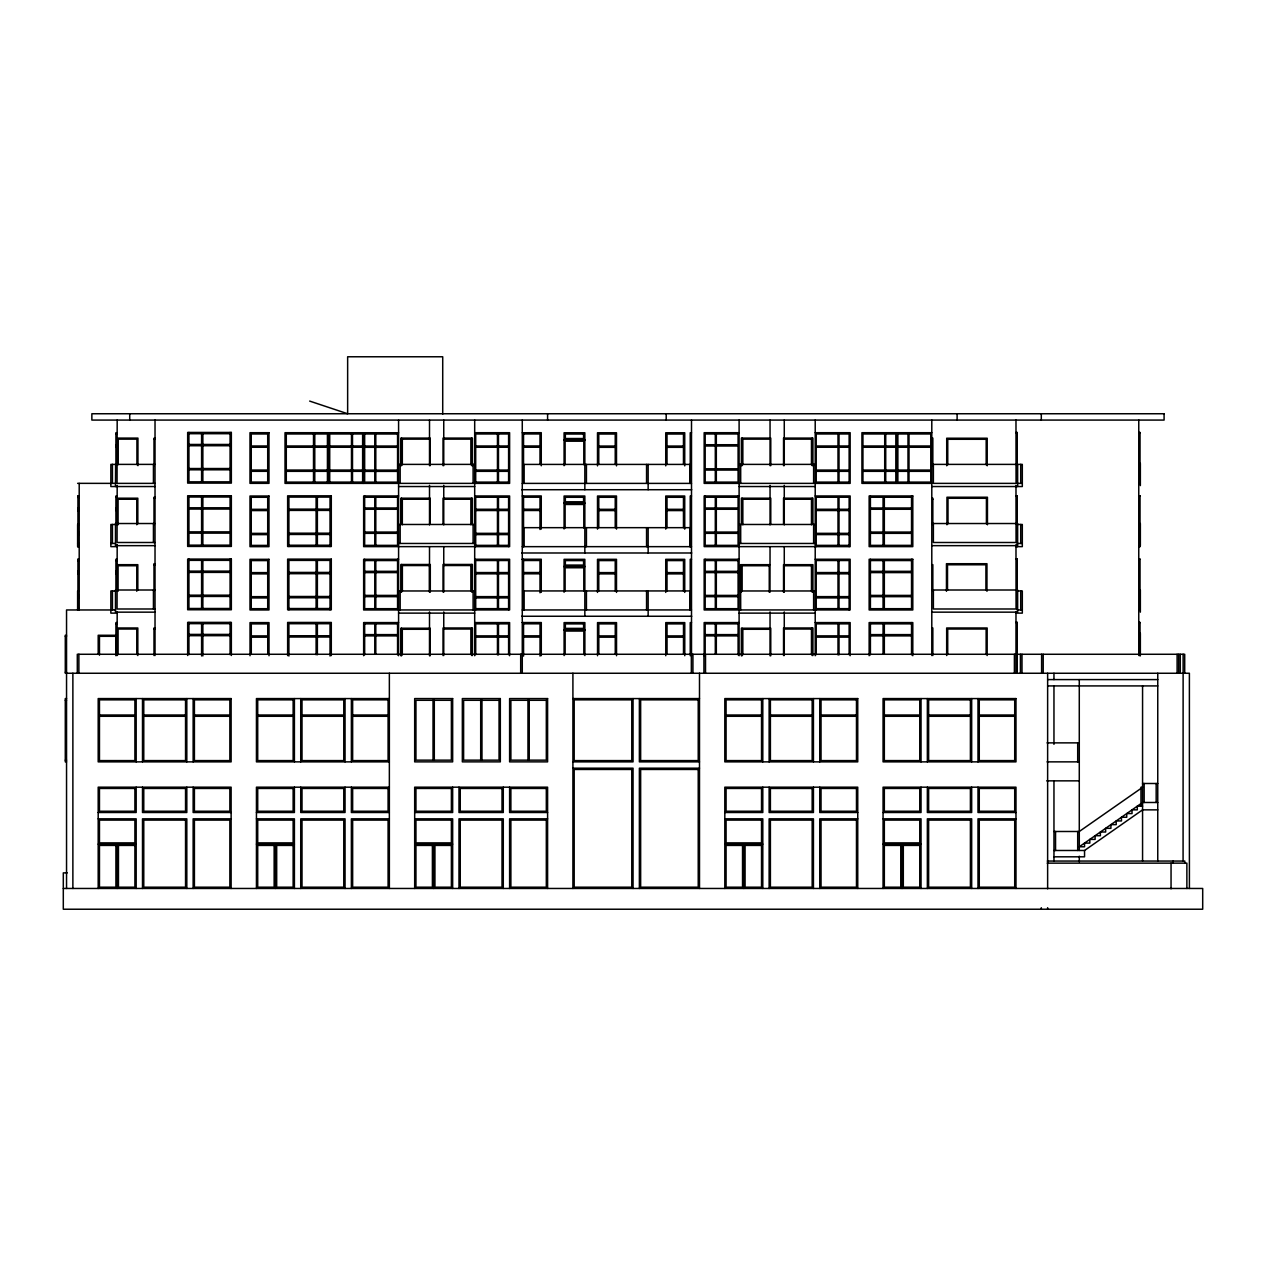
<?xml version="1.0" encoding="UTF-8"?>
<svg xmlns="http://www.w3.org/2000/svg" width="1266" height="1266" viewBox="0 0 1266 1266"><rect width="100%" height="100%" fill="white"/><g stroke="black" fill="none" stroke-linecap="round" stroke-linejoin="round"><path stroke-width="1.5" d="M1140.983 803.594L1079.281 846.78L1084.551 846.78L1084.551 843.093L1089.82 843.093L1089.82 839.405L1095.106 839.405L1095.106 835.718L1100.376 835.718L1100.376 832.015L1105.645 832.015L1105.645 828.328L1110.915 828.328L1110.915 824.641L1116.201 824.641L1116.201 820.938L1121.47 820.938L1121.47 817.25L1126.74 817.25L1126.74 813.563L1132.026 813.563L1132.026 809.86L1137.295 809.86L1137.295 806.173L1142.565 806.173M1053.961 850.483L1084.551 850.483L1142.565 809.86L1157.757 809.86M1140.983 788.433L1079.281 831.493L1053.961 831.493M1015.981 432.434L1017.247 432.434L1017.247 483.375M1138.767 432.434L1140.033 432.434L1140.033 483.375M117.184 432.703L115.918 432.703L115.918 465.825M398.584 432.75L285.024 432.703L285.024 483.375L509.612 483.375L509.612 432.703L474.687 432.703M522.272 432.766L541.262 432.687L541.262 465.793M691.505 432.766L690.239 432.766L690.239 483.39M739.107 432.703L704.165 432.703L704.165 483.375L850.151 483.375L850.151 432.703L815.209 432.703M931.792 432.703L861.924 432.703L861.924 483.375L931.792 483.375M1015.981 432.703L1017.247 432.703M1138.767 432.703L1140.033 432.703M188.935 433.7L230.08 433.7M523.538 433.953L539.996 433.953L539.996 464.337M115.918 433.969L117.184 433.969M364.655 433.969L397.571 434.016M705.178 433.969L738.094 433.969M897.863 433.969L930.779 433.969M117.184 438.099L137.947 438.099L137.947 465.651M931.792 438.099L932.836 438.099L932.836 465.651M155.022 438.226L153.993 438.226L153.993 465.777M401.591 439.144L429.506 439.144M443.749 439.144L471.68 439.144M742.113 439.144L770.045 439.144M784.271 439.144L812.202 439.144M153.993 439.286L155.022 439.286M564.082 439.793L584.845 439.793M564.082 440.141L584.845 440.141M188.935 444.461L230.08 444.461M115.918 444.73L117.184 444.73M705.178 444.73L738.094 444.73M188.935 445.727L230.08 445.727M115.918 445.996L117.184 445.996M251.254 445.996L267.712 445.996M286.29 445.996L327.435 445.996M329.714 445.996L362.63 445.996M364.655 446.043L397.571 446.043M475.7 445.996L508.6 445.996M523.538 445.98L539.996 445.98M598.771 446.059L615.229 446.059M667.008 446.059L683.466 446.059M705.178 445.996L738.094 445.996M816.222 445.996L849.138 445.996M862.937 445.996L895.837 445.996M897.863 445.996L930.779 445.996M115.918 447.262L117.184 447.262M251.254 447.262L267.712 447.262M286.29 447.262L327.435 447.262M329.714 447.262L362.63 447.262M364.655 447.309L397.571 447.309M475.7 447.262L508.6 447.262M523.538 447.246L539.996 447.246M598.771 447.325L615.229 447.325M667.008 447.325L683.466 447.325M816.222 447.262L849.138 447.262M862.937 447.262L895.837 447.262M897.863 447.262L930.779 447.262M155.022 464.385L110.854 464.385L110.854 486.54L155.022 486.54M398.584 464.385L474.687 464.385M739.107 464.385L815.209 464.385M931.792 464.385L1022.311 464.385L1022.311 486.54L931.792 486.54M188.935 468.531L230.08 468.531M705.178 468.8L738.094 468.8M188.935 469.797L230.08 469.797M251.254 470.05L267.712 470.05M286.29 470.066L327.435 470.066M329.714 470.066L362.63 470.066M475.7 470.066L508.6 470.066M705.178 470.066L738.094 470.066M816.222 470.066L849.138 470.066M862.937 470.066L895.837 470.066M897.863 470.066L930.779 470.066M364.655 470.113L397.571 470.113M251.254 471.316L267.712 471.316M286.29 471.332L327.435 471.332M329.714 471.332L362.63 471.332M364.655 471.379L397.571 471.379M475.7 471.332L508.6 471.332M816.222 471.332L849.138 471.332M862.937 471.332L895.837 471.332M897.863 471.332L930.779 471.332M286.29 482.109L327.435 482.109M329.714 482.109L362.63 482.109M475.7 482.109L508.6 482.109M816.222 482.109L849.138 482.109M862.937 482.109L895.837 482.109M1138.767 483.106L1140.033 483.106M77.622 483.343L115.602 483.375M155.022 483.375L117.058 483.375L117.184 420.075M522.272 483.39L691.505 483.39M1017.563 483.375L1022.311 483.375M1138.767 483.375L1140.033 483.343M398.584 486.54L474.687 486.54M739.107 486.54L815.209 486.54M521.655 489.72L691.711 489.72M77.938 495.908L79.204 495.908L77.938 495.987L77.938 546.817L79.204 546.643L77.938 546.58M1138.767 495.75L1140.033 495.75L1140.033 546.659L1138.767 546.627M117.184 495.971L115.918 495.971L115.918 525.2M398.584 495.971L363.643 495.971L363.643 546.627L509.612 546.627L509.612 495.971L474.687 495.971M522.272 496.019L541.262 495.94L541.262 529.061M691.505 496.019L690.239 496.019L690.239 546.659M739.107 495.971L704.165 495.971L704.165 546.627L850.151 546.627L850.151 495.971L815.209 495.971M1017.247 495.971L1015.981 495.971L1017.247 495.75L1017.247 546.659M1138.767 496.019L1140.033 495.971M77.938 497.174L79.204 497.253M115.918 497.237L117.184 497.237M155.022 497.237L153.993 497.237L153.993 524.789M188.935 497.016L230.08 497.016M364.655 497.237L397.571 497.237M523.538 497.206L539.996 497.206L539.996 529.489M705.178 497.237L738.094 497.237M870.407 497.237L911.536 497.237M77.938 497.443L79.204 497.443M117.058 498.203L137.82 498.203L137.82 523.792M153.993 498.282L155.022 498.282M931.792 498.203L932.836 498.203L932.836 524.773M401.591 499.247L429.506 499.247M443.749 499.247L471.68 499.247M742.113 499.247L770.045 499.247M784.271 499.247L812.202 499.247M931.792 499.247L932.836 499.247M564.082 503.061L584.845 503.061M564.082 503.409L584.845 503.409M188.935 507.793L230.08 507.793M77.938 507.935L79.204 507.935M115.918 507.998L117.184 507.998M364.655 507.998L397.571 507.998M705.178 507.998L738.094 507.998M870.407 507.998L911.536 507.998M188.935 509.059L230.08 509.059M288.901 509.138L330.03 509.138M77.938 509.28L79.204 509.28M115.918 509.264L117.184 509.264M251.254 509.312L267.712 509.312M364.655 509.264L397.571 509.264M475.7 509.264L508.6 509.264M523.538 509.233L539.996 509.233M598.771 509.312L615.229 509.312M667.008 509.312L683.466 509.312M705.178 509.264L738.094 509.264M816.222 509.264L849.138 509.264M870.407 509.264L911.536 509.264M77.938 509.47L79.204 509.47M288.901 510.404L330.03 510.404M77.938 510.546L79.204 510.546M115.918 510.53L117.184 510.53M251.254 510.578L267.712 510.578M475.7 510.53L508.6 510.53M523.538 510.499L539.996 510.499M598.771 510.578L615.229 510.578M667.008 510.578L683.466 510.578M816.222 510.53L849.138 510.53M77.938 510.736L79.204 510.736M155.022 523.523L115.475 523.523L115.475 545.662L155.022 545.662M931.792 523.523L1017.642 523.523L1017.642 545.662L931.792 545.662M79.204 524.472L77.622 524.472L77.622 546.627M117.184 524.472L110.854 524.472L110.854 546.627L117.184 546.627M398.584 524.472L474.687 524.472M739.107 524.472L815.209 524.472M1017.563 524.472L1022.311 524.472L1022.311 546.627L1015.981 546.627M77.938 532.005L79.204 532.005M188.935 531.862L230.08 531.862M364.655 532.068L397.571 532.068M705.178 532.068L738.094 532.068M870.407 532.068L911.536 532.068M188.935 533.128L230.08 533.128M77.938 533.271L79.204 533.271M251.254 533.366L267.712 533.366M288.901 533.192L330.03 533.192M364.655 533.334L397.571 533.334M475.7 533.334L508.6 533.334M705.178 533.334L738.094 533.334M816.222 533.334L849.138 533.334M870.407 533.334L911.536 533.334M77.938 533.524L79.204 533.524M251.254 534.632L267.712 534.632M288.901 534.458L330.03 534.458M475.7 534.6L508.6 534.6M816.222 534.6L849.138 534.6M155.022 542.497L117.058 542.497L117.184 485.353M110.854 543.462L115.602 543.462M398.584 543.462L474.687 543.462M739.107 543.462L815.209 543.462M1017.563 543.462L1022.311 543.462M288.901 545.235L330.03 545.235M77.938 545.314L79.204 545.314M115.918 545.361L117.184 545.361M475.7 545.361L508.6 545.361M816.222 545.361L849.138 545.361M77.938 545.551L79.204 545.551M1015.981 546.421L1017.247 546.501M1138.767 546.421L1140.033 546.421M522.272 546.659L691.505 546.659M521.655 552.989L691.711 552.989M77.938 559.24L79.204 559.24L77.938 559.271L77.938 610.101M522.272 559.24L541.262 559.24L541.262 592.346M1015.981 559.081L1017.247 559.129L1015.981 559.287M1138.767 559.081L1140.033 559.081L1140.033 609.959M117.184 559.255L115.918 559.255L115.918 590.953M398.584 559.287L363.643 559.287L363.643 609.959L509.612 609.927L509.612 559.255L474.687 559.255M522.272 559.319L523.538 559.319L523.538 609.959M691.505 559.319L690.239 559.319L690.239 609.959M739.107 559.287L704.165 559.287L704.165 609.959L850.151 609.927L850.151 559.255L815.209 559.255M1138.767 559.319L1140.033 559.255M77.938 560.537L79.204 560.537M115.918 560.553L117.184 560.553M188.935 560.347L230.08 560.347M364.655 560.553L397.571 560.553M523.538 560.506L539.996 560.506L539.996 592.789M705.178 560.553L738.094 560.553M870.407 560.553L911.536 560.553M77.938 560.743L79.204 560.743M155.022 563.718L153.993 563.718L153.993 591.285M117.058 564.683L137.82 564.683L137.82 590.273M153.993 564.778L155.022 564.778M769.981 564.683L740.594 564.683L740.689 609.959M931.792 564.683L932.836 564.683L932.836 591.254M401.639 565.554L429.554 565.554M443.749 565.522L471.68 565.522M741.322 565.744L769.253 565.744M784.271 565.744L812.202 565.744M564.082 566.345L584.845 566.345M564.082 566.709L584.845 566.709M77.938 571.267L79.204 571.267M115.918 571.33L117.184 571.33M188.935 571.124L230.08 571.124M364.655 571.33L397.571 571.33M705.178 571.33L738.094 571.33M870.407 571.33L911.536 571.33M188.935 572.39L230.08 572.39M288.901 572.422L330.03 572.422M115.918 572.564L117.184 572.596M251.254 572.612L267.712 572.612M364.655 572.596L397.571 572.596M475.7 572.564L508.6 572.564M523.538 572.533L539.996 572.533M598.771 572.612L615.229 572.612M667.008 572.612L683.466 572.612M705.178 572.596L738.094 572.596M816.222 572.564L849.138 572.564M870.407 572.596L911.536 572.596M288.901 573.688L330.03 573.688M77.938 573.846L79.204 573.846M115.918 573.83L117.184 573.83M251.254 573.878L267.712 573.878M475.7 573.83L508.6 573.83M523.538 573.799L539.996 573.799M598.771 573.878L615.229 573.878M667.008 573.878L683.466 573.878M816.222 573.83L849.138 573.83M77.938 574.036L79.204 574.036M155.022 590.003L115.475 590.003L115.475 612.158L155.022 612.158M931.792 590.003L1017.642 590.003L1017.642 612.158L931.792 612.158M79.204 590.969L77.622 590.969L77.622 609.959L79.204 609.975L79.204 483.375M115.602 590.969L110.854 590.969L110.854 613.124L117.184 613.124M398.584 590.969L474.687 590.969M739.107 590.969L815.209 590.969M1017.563 590.969L1022.311 590.969L1022.311 613.124L1015.981 613.124M77.938 595.337L79.204 595.337M188.935 595.178L230.08 595.178M364.655 595.4L397.571 595.4M705.178 595.4L738.094 595.4M870.407 595.4L911.536 595.4M77.938 596.602L79.204 596.602M188.935 596.444L230.08 596.444M251.254 596.666L267.712 596.666M288.901 596.492L330.03 596.492M364.655 596.666L397.571 596.666M475.7 596.634L508.6 596.634M705.178 596.666L738.094 596.666M816.222 596.634L849.138 596.634M870.407 596.666L911.536 596.666M77.938 596.808L79.204 596.808M251.254 597.932L267.712 597.932M288.901 597.758L330.03 597.758M475.7 597.9L508.6 597.9M816.222 597.9L849.138 597.9M288.901 608.535L330.03 608.535M77.938 608.63L79.204 608.677M475.7 608.661L508.6 608.661M816.222 608.661L849.138 608.661M77.938 608.835L79.204 608.835M155.022 608.993L117.058 608.993L117.184 544.681M1138.767 609.753L1140.033 609.753M115.602 609.959L66.544 609.959L66.544 888.463M522.272 609.959L691.505 609.927M1017.563 609.959L1022.311 609.959M1138.767 609.927L1140.033 609.927M398.584 613.124L474.687 613.124M739.107 613.124L815.209 613.124M521.655 616.257L691.711 616.257M522.304 622.54L541.294 622.54L541.294 655.646M1015.981 622.381L1017.247 622.445L1015.981 622.587M1138.767 622.381L1140.033 622.381L1140.033 655.946M117.184 622.587L115.918 622.587L115.918 655.709M398.584 622.587L363.643 622.587L363.643 655.709M474.687 622.587L509.612 622.587L509.612 655.709M522.272 622.619L523.538 622.619L523.57 656.089M691.505 622.619L690.239 622.619L690.239 655.725M739.107 622.587L704.165 622.587L704.165 655.709M815.209 622.587L850.151 622.587L850.151 655.709M1138.767 622.619L1140.033 622.587M115.918 623.853L117.184 623.853M188.935 623.647L230.08 623.647M364.655 623.853L397.571 623.853M523.57 623.806L540.028 623.806L540.028 656.089M705.178 623.853L738.094 623.853M870.407 623.853L911.536 623.853M117.058 627.983L137.82 627.983L137.82 655.535M155.022 627.983L153.993 627.983L153.993 655.535M931.792 627.983L932.836 627.983L932.836 655.535M153.993 629.028L155.022 629.028M443.749 629.028L471.68 629.028M784.271 629.028L812.202 629.028M401.559 629.281L429.49 629.281M742.098 629.281L770.013 629.281M564.098 629.645L584.876 629.645M564.098 630.009L584.876 630.009M188.935 634.408L230.08 634.408M115.918 634.614L117.184 634.614M364.655 634.614L397.571 634.614M705.178 634.614L738.094 634.614M870.407 634.614L911.536 634.614M66.544 635.279L65.294 635.279L65.294 673.259L1189.391 673.259L1189.407 888.463M117.184 635.279L98.194 635.279L98.194 654.269M188.935 635.674L230.08 635.674M115.918 635.88L117.184 635.88M251.285 635.912L267.743 635.912M288.901 635.754L330.03 635.754M364.655 635.88L397.571 635.88M475.7 635.88L508.6 635.88M523.57 635.833L540.028 635.833M598.802 635.912L615.26 635.912M667.04 635.912L683.498 635.912M705.178 635.88L738.094 635.88M816.222 635.88L849.138 635.88M870.407 635.88L911.536 635.88M65.294 636.307L66.544 636.307M117.184 636.307L99.46 636.307L99.46 655.202M288.901 637.02L330.03 637.02M115.918 637.146L117.184 637.146M251.285 637.178L267.743 637.178M475.7 637.146L508.6 637.146M523.57 637.099L540.028 637.099M598.802 637.178L615.26 637.178M667.04 637.178L683.498 637.178M816.222 637.146L849.138 637.146M1015.981 654.269L77.305 654.269L77.305 673.259M1017.247 654.269L1184.707 654.269L1184.707 673.259M65.294 672.23L66.544 672.23M1015.981 673.037L1017.247 673.037M1047.631 679.589L1157.757 679.589M1047.631 685.919L1157.757 685.919M66.544 698.579L65.294 698.579L65.294 761.863L66.544 761.863M389.358 698.579L256.444 698.579L256.444 761.863L389.358 761.863M572.912 698.579L699.497 698.579M65.294 700.288L66.544 700.288M99.46 715.021L134.908 715.021M143.77 715.021L185.548 715.021M194.41 715.021L229.858 715.021M257.71 715.021L293.142 715.021M302.004 715.021L343.782 715.021M352.644 715.021L388.092 715.021M726.083 715.021L761.531 715.021M770.393 715.021L812.171 715.021M821.033 715.021L856.481 715.021M884.333 715.021L919.765 715.021M928.627 715.021L970.405 715.021M979.267 715.021L1014.715 715.021M99.46 716.287L134.908 716.287M143.77 716.287L185.548 716.287M194.41 716.287L229.858 716.287M257.71 716.287L293.142 716.287M302.004 716.287L343.782 716.287M352.644 716.287L388.092 716.287M726.083 716.287L761.531 716.287M770.393 716.287L812.171 716.287M821.033 716.287L856.481 716.287M884.333 716.287L919.765 716.287M928.627 716.287L970.405 716.287M979.267 716.287L1014.715 716.287M1047.045 742.873L1079.281 742.873M65.294 760.154L66.544 760.154M572.912 761.863L633.047 761.863L633.047 698.579M699.497 761.863L639.377 761.863L639.377 698.579M1047.045 761.863L1079.281 761.863M572.912 768.193L633.047 768.193L633.047 888.463M699.497 768.193L639.377 768.193L639.377 888.463M1046.729 780.853L1079.281 780.853M1142.565 783.496L1157.757 783.496M389.358 787.183L256.444 787.183L256.444 888.463M1142.565 787.183L1140.983 787.183L1140.983 806.173M1142.565 802.486L1157.757 802.486M98.194 812.503L136.174 812.503L136.174 787.183M231.124 812.503L193.144 812.503L193.144 787.183M256.444 812.503L294.408 812.503L294.408 787.183M389.358 812.503L351.378 812.503L351.378 787.183M414.678 812.503L452.658 812.503L452.658 787.183M547.592 812.503L509.612 812.503L509.612 787.183M724.817 812.503L762.797 812.503L762.797 787.183M857.747 812.503L819.767 812.503L819.767 787.183M883.067 812.503L921.031 812.503L921.031 787.183M1015.981 812.503L978.001 812.503L978.001 787.183M98.194 818.833L136.174 818.833L136.174 888.463M231.124 818.833L193.144 818.833L193.144 888.463M256.444 818.833L294.408 818.833L294.408 888.463M389.358 818.833L351.378 818.833L351.378 888.463M414.678 818.833L452.658 818.833L452.658 888.463M547.592 818.833L509.612 818.833L509.612 888.463M724.817 818.833L762.797 818.833L762.797 888.463M857.747 818.833L819.767 818.833L819.767 888.463M883.067 818.833L921.031 818.833L921.031 888.463M1015.981 818.833L978.001 818.833L978.001 888.463M98.194 844.153L136.174 844.153M256.444 844.153L294.408 844.153M414.678 844.153L452.658 844.153M724.817 844.153L762.797 844.153M883.067 844.153L921.031 844.153M1053.961 856.813L1084.551 856.813L1084.551 850.483M1047.298 861.054L1184.802 861.054L1184.802 863.143M1047.188 863.143L1186.875 863.143L1186.875 888.463M67.24 872.875L63.3 872.875L63.3 909.225L1202.7 909.225L1202.7 888.463L63.3 888.463M77.622 543.462L79.204 543.494M309.664 401.085L347.644 413.745L347.644 356.775L442.72 356.775L442.72 414.14M1183.124 654.269L1183.077 861.197M1180.276 654.269L1180.276 673.259M1178.693 654.269L1178.693 673.259M1177.111 654.269L1177.111 673.259M1173.123 861.054L1173.123 863.143M1171.05 863.143L1171.05 888.827M1157.757 673.259L1157.757 860.943M1156.175 783.496L1156.175 802.486M1144.148 783.496L1144.148 802.486M1142.565 685.919L1142.565 860.943M1140.35 463.435L1140.35 485.59M1140.35 523.523L1140.35 545.662M1140.35 590.003L1140.35 612.158M1140.35 633.38L1140.35 655.535M1138.767 420.075L1138.767 655.503M1079.281 679.589L1079.281 850.483M1079.281 856.18L1079.281 861.877M1077.698 742.873L1077.698 761.863M1077.698 831.493L1077.698 850.483M1055.543 831.493L1055.543 850.483M1053.961 673.259L1053.961 679.589M1053.961 685.919L1053.961 744.345M1053.961 780.853L1053.961 861.07M1047.631 673.259L1047.631 888.827M1047.631 907.706L1047.631 909.225M1043.2 654.269L1043.2 673.259M1041.617 654.269L1041.617 673.259M1041.301 413.745L1041.301 420.075M1041.301 907.706L1041.301 909.225M1021.994 654.269L1021.994 673.259M1020.728 464.385L1020.728 483.375M1020.728 524.472L1020.728 543.462M1020.728 590.969L1020.728 609.959M1020.412 654.269L1020.412 673.259M1017.642 464.385L1017.642 486.54M1017.247 559.081L1017.247 609.959M1017.247 622.381L1017.247 673.259M1015.981 420.075L1016.06 483.375L933.374 483.375L933.374 464.385M1015.981 485.353L1016.06 542.497L933.374 542.497L933.374 523.523M1015.981 544.681L1016.06 608.993L933.374 608.993L933.374 590.003M1015.981 611.937L1015.981 673.259M1015.981 888.463L1015.981 787.183L883.067 787.183L883.067 888.463M1014.398 654.269L1014.398 673.259M987.448 524.789L987.448 497.237L946.952 497.237L946.952 524.789M987.211 465.777L987.211 438.226L946.715 438.226L946.715 465.777M987.163 655.535L987.163 627.983L946.667 627.983L946.667 655.535M986.958 591.285L986.958 563.718L946.462 563.718L946.462 591.285M986.42 523.808L986.42 498.282L947.997 498.282L947.997 523.808M986.182 464.796L986.182 439.286L947.759 439.286L947.759 464.796M986.135 654.554L986.135 629.028L947.712 629.028L947.712 654.554M985.913 590.288L985.913 564.778L947.506 564.778L947.506 590.288M978.001 698.579L978.001 761.863M971.671 698.579L971.671 761.863M971.671 787.183L971.671 812.503L927.361 812.503L927.361 787.183M971.671 888.463L971.671 818.833L927.361 818.833L927.361 888.463M957.112 413.745L957.112 420.075M931.792 420.075L931.792 655.535M930.779 432.703L930.779 482.109L897.863 482.109L897.863 432.703M927.361 698.579L927.361 761.863M921.031 698.579L921.031 761.863M912.802 655.709L912.802 622.587L869.141 622.587L869.141 655.709M911.536 495.971L911.536 545.361L870.407 545.361L870.407 495.971M911.536 559.287L911.536 608.693L870.407 608.693L870.407 559.287M911.536 622.587L911.536 654.886M909.004 433.969L909.004 482.109M907.991 433.969L907.991 482.109M902.041 844.153L902.041 888.463M896.85 432.703L896.85 483.375M895.837 483.375L895.837 433.969L862.937 433.969L862.937 483.375M885.725 433.969L885.725 482.109M884.712 433.969L884.712 482.109M884.333 497.237L884.333 545.361M884.333 560.553L884.333 608.693M884.333 623.853L884.333 654.253M883.067 497.237L883.067 545.361M883.067 560.553L883.067 608.693M883.067 623.853L883.067 654.253M870.407 622.587L870.407 654.886M857.747 888.463L857.747 787.183L724.817 787.183L724.817 888.463M849.138 483.375L849.138 433.969L816.222 433.969L816.222 483.375M849.138 546.627L849.138 497.237L816.222 497.237L816.222 546.627M849.138 609.927L849.138 560.521L816.222 560.521L816.222 609.927M849.138 654.664L849.138 623.853L816.222 623.853L816.222 654.664M839.01 433.969L839.01 482.109M839.01 497.237L839.01 545.361M839.01 560.521L839.01 608.661M839.01 623.853L839.01 654.886M837.997 433.969L837.997 482.109M837.997 497.237L837.997 545.361M837.997 560.521L837.997 608.661M837.997 623.853L837.997 654.886M819.767 698.579L819.767 761.863M815.209 420.075L815.209 546.627M815.209 547.181L815.209 655.709M813.627 464.385L813.627 483.375M813.627 524.472L813.627 543.462M813.627 590.969L813.627 609.959M813.437 698.579L813.437 761.863M813.437 787.183L813.437 812.503L769.127 812.503L769.127 787.183M813.437 888.463L813.437 818.833L769.127 818.833L769.127 888.463M812.93 465.651L812.93 438.099L783.543 438.099L783.543 465.651M812.93 523.792L812.93 498.203L783.543 498.203L783.543 523.792M812.93 592.251L812.93 564.683L783.543 564.683L783.543 592.251M812.93 655.535L812.93 627.983L783.543 627.983L783.543 655.535M812.202 438.099L812.202 465.651M812.202 498.203L812.202 523.792M812.202 564.683L812.202 592.251M812.202 627.983L812.202 655.535M811.474 439.144L811.474 464.669M811.474 499.247L811.474 524.773M811.474 565.744L811.474 591.254M811.474 629.028L811.474 654.554M784.271 420.075L784.271 465.651M784.271 485.353L784.271 524.899M784.271 546.659L784.271 592.251M784.271 611.937L784.271 655.535M770.772 465.651L770.772 438.099L741.385 438.099L741.385 465.651M770.772 523.792L770.772 498.203L741.385 498.203L741.385 523.792M770.757 655.772L770.757 628.221L741.354 628.221L741.354 655.772M770.045 420.075L770.045 465.651M770.045 485.353L770.045 524.899M770.045 546.659L769.981 592.251M770.045 611.937L770.013 655.772M769.253 564.683L769.253 592.251M769.127 698.579L769.127 761.863M762.797 698.579L762.797 761.863M743.807 844.153L743.807 888.463M742.841 439.144L742.841 464.669M742.841 499.247L742.841 524.773M742.825 629.281L742.825 654.791M742.113 438.099L742.113 465.651M742.113 498.203L742.113 523.792M742.066 565.744L742.066 591.254M742.082 628.221L742.082 655.772M741.322 564.683L741.322 592.251M740.689 464.385L740.689 483.375M740.689 524.472L740.689 543.462M739.107 420.075L739.107 546.627M739.107 547.181L739.107 655.709M738.094 432.703L738.094 482.109L705.178 482.109L705.178 432.703M738.094 495.971L738.094 545.361L705.178 545.361L705.178 495.971M738.094 559.287L738.094 608.693L705.178 608.693L705.178 559.287M738.094 622.587L738.094 654.886M716.319 433.969L716.319 482.109M716.319 497.237L716.319 545.361M716.319 560.553L716.319 608.693M716.319 623.853L716.319 654.253M715.306 433.969L715.306 482.109M715.306 497.237L715.306 545.361M715.306 560.553L715.306 608.693M715.306 623.853L715.306 654.253M705.51 654.269L705.51 673.259M705.178 622.587L705.178 654.886M703.928 654.269L703.928 673.259M699.497 673.259L699.497 888.463M692.929 654.269L692.929 673.259M691.505 420.075L691.505 655.725M691.347 654.269L691.347 673.259M689.923 483.39L689.923 464.416L523.855 464.416L523.855 483.39M689.923 546.659L689.923 527.669L523.855 527.669L523.855 546.659M689.923 609.927L689.923 590.937L523.855 590.937L523.855 609.927M684.732 465.872L684.732 432.766L665.742 432.766L665.742 465.872M684.732 529.141L684.732 496.019L665.742 496.019L665.742 529.141M684.732 592.425L684.732 559.319L665.742 559.319L665.742 592.425M684.764 655.725L684.764 622.619L665.774 622.619L665.774 655.725M683.466 464.416L683.466 434.032L667.008 434.032L667.008 464.416M683.466 527.669L683.466 497.285L667.008 497.285L667.008 527.669M683.466 590.969L683.466 560.585L667.008 560.585L667.008 590.969M683.498 654.269L683.498 623.885L667.04 623.885L667.04 654.269M666.201 413.745L666.201 420.075M648.145 464.416L648.145 489.72M648.145 527.669L648.145 552.989M648.145 590.937L648.145 616.257M646.562 464.416L646.562 483.39M646.562 527.669L646.562 546.659M646.562 590.937L646.562 609.927M616.495 465.872L616.495 432.766L597.505 432.766L597.505 465.872M616.495 529.141L616.495 496.019L597.505 496.019L597.505 529.141M616.495 592.425L616.495 559.319L597.505 559.319L597.505 592.425M616.526 655.725L616.526 622.619L597.536 622.619L597.536 655.725M615.26 654.269L615.26 623.885L598.802 623.885L598.802 654.269M615.229 464.416L615.229 434.032L598.771 434.032L598.771 464.416M615.229 527.669L615.229 497.285L598.771 497.285L598.771 527.669M615.229 590.969L615.229 560.585L598.771 560.585L598.771 590.969M586.427 464.416L586.427 483.39M586.427 527.669L586.427 546.659M586.427 590.937L586.427 609.927M584.845 489.72L584.845 432.766L564.082 432.766L564.082 465.698M584.845 552.989L584.845 496.019L564.082 496.019L564.082 528.966M584.845 616.257L584.845 559.319L564.082 559.319L564.082 592.266M584.876 655.566L584.876 622.619L564.098 622.619L564.098 655.566M583.8 464.717L583.8 441.201L565.111 441.201L565.111 464.717M583.8 527.985L583.8 504.469L565.111 504.469L565.111 527.985M583.8 591.285L583.8 567.754L565.111 567.754L565.111 591.285M583.832 654.569L583.832 631.054L565.142 631.054L565.142 654.569M572.912 673.259L572.912 888.463M547.592 413.745L547.592 420.075M547.592 888.463L547.592 787.183L414.678 787.183L414.678 888.463M529.235 700.288L529.235 760.154M527.969 700.288L527.969 760.154M523.538 432.766L523.538 483.39M523.538 496.019L523.538 546.659M522.272 420.075L522.272 673.259M520.69 654.269L520.69 673.259M508.6 483.375L508.6 433.969L475.7 433.969L475.7 483.375M508.6 546.627L508.6 497.237L475.7 497.237L475.7 546.627M508.6 609.927L508.6 560.521L475.7 560.521L475.7 609.927M508.6 654.664L508.6 623.853L475.7 623.853L475.7 654.664M503.282 787.183L503.282 812.503L458.988 812.503L458.988 787.183M503.282 888.463L503.282 818.833L458.988 818.833L458.988 888.463M498.472 433.969L498.472 482.109M498.472 497.237L498.472 545.361M498.472 560.521L498.472 608.661M498.472 623.853L498.472 654.886M497.459 433.969L497.459 482.109M497.459 497.237L497.459 545.361M497.459 560.521L497.459 608.661M497.459 623.853L497.459 654.886M481.966 700.288L481.966 760.154M480.7 700.288L480.7 760.154M474.687 420.075L474.687 546.627M474.687 547.181L474.687 655.709M473.104 464.385L473.104 483.375M473.104 524.472L473.104 543.462M473.104 590.969L473.104 609.959M472.408 465.651L472.408 438.099L443.021 438.099L443.021 465.651M472.408 523.792L472.408 498.203L443.021 498.203L443.021 523.792M472.408 592.029L472.408 564.462L443.021 564.462L443.021 592.029M472.408 655.535L472.408 627.983L443.021 627.983L443.021 655.535M471.68 438.099L471.68 465.651M471.68 498.203L471.68 523.792M471.68 564.462L471.68 592.029M471.68 627.983L471.68 655.535M470.936 439.144L470.936 464.669M470.936 499.247L470.936 524.773M470.936 565.522L470.936 591.032M470.936 629.028L470.936 654.554M443.749 420.075L443.749 465.651M443.749 485.353L443.749 524.899M443.749 546.659L443.749 592.156M443.749 611.937L443.749 655.535M434.301 700.288L434.301 760.154M433.668 844.153L433.668 888.463M433.035 700.288L433.035 760.154M430.25 465.651L430.25 438.099L400.847 438.099L400.847 465.651M430.25 523.792L430.25 498.203L400.847 498.203L400.847 523.792M430.298 592.045L430.298 564.494L400.895 564.494L400.895 592.045M430.218 655.772L430.218 628.221L400.831 628.221L400.831 655.772M429.554 564.494L429.554 592.045M429.506 420.075L429.506 465.651M429.506 485.353L429.506 524.899M429.506 546.659L429.506 592.156M429.506 611.937L429.49 655.772M402.319 439.144L402.319 464.669M402.319 499.247L402.319 524.773M402.366 565.554L402.366 591.064M402.303 629.281L402.303 654.791M401.639 564.494L401.639 592.045M401.591 438.099L401.591 465.651M401.591 498.203L401.591 523.792M401.559 628.221L401.559 655.772M400.167 464.385L400.167 483.375M400.167 524.472L400.167 543.462M400.167 590.969L400.167 609.959M398.584 420.075L398.584 546.627M398.584 547.181L398.584 655.709M397.571 432.75L397.571 482.156L364.655 482.156L364.655 432.75M397.571 495.971L397.571 545.361L364.655 545.361L364.655 495.971M397.571 559.287L397.571 608.693L364.655 608.693L364.655 559.287M397.571 622.587L397.571 654.886M389.358 673.259L389.358 888.463M375.796 434.016L375.796 482.156M375.796 497.237L375.796 545.361M375.796 560.553L375.796 608.693M375.796 623.853L375.796 654.253M374.783 434.016L374.783 482.156M374.783 497.237L374.783 545.361M374.783 560.553L374.783 608.693M374.783 623.853L374.783 654.253M364.655 622.587L364.655 654.886M363.643 432.703L363.643 483.406M362.63 483.375L362.63 433.969L329.714 433.969L329.714 483.375M352.502 433.969L352.502 482.109M351.489 433.969L351.489 482.109M351.378 698.579L351.378 761.863M345.048 698.579L345.048 761.863M345.048 787.183L345.048 812.503L300.738 812.503L300.738 787.183M345.048 888.463L345.048 818.833L300.738 818.833L300.738 888.463M331.296 655.582L331.296 622.445L287.635 622.445L287.635 655.582M330.03 546.501L330.03 497.095L288.901 497.095L288.901 546.501M330.03 609.801L330.03 560.395L288.901 560.395L288.901 609.801M330.03 656.025L330.03 623.711L288.901 623.711L288.901 656.025M328.701 432.703L328.701 483.375M327.435 483.375L327.435 433.969L286.29 433.969L286.29 483.375M317.37 497.095L317.37 545.235M317.37 560.395L317.37 608.535M317.37 623.711L317.37 654.759M316.104 497.095L316.104 545.235M316.104 560.395L316.104 608.535M316.104 623.711L316.104 654.759M314.775 433.969L314.775 482.109M313.509 433.969L313.509 482.109M300.738 698.579L300.738 761.863M294.408 698.579L294.408 761.863M275.418 844.153L275.418 888.463M269.009 655.725L269.009 622.619L250.019 622.619L250.019 655.725M267.743 654.269L267.743 623.885L251.285 623.885L251.285 654.269M231.346 655.503L231.346 622.381L187.669 622.381L187.669 655.503M231.124 888.463L231.124 787.183L98.194 787.183L98.194 888.463M230.08 432.434L230.08 481.84L188.935 481.84L188.935 432.434M230.08 495.75L230.08 545.155L188.935 545.155L188.935 495.75M230.08 559.081L230.08 608.487L188.935 608.487L188.935 559.081M230.08 622.381L230.08 654.68M202.861 433.7L202.861 481.84M202.861 497.016L202.861 545.155M202.861 560.347L202.861 608.487M202.861 623.647L202.861 655.946M201.595 433.7L201.595 481.84M201.595 497.016L201.595 545.155M201.595 560.347L201.595 608.487M201.595 623.647L201.595 655.946M193.144 698.579L193.144 761.863M188.935 622.381L188.935 654.68M186.814 698.579L186.814 761.863M186.814 787.183L186.814 812.503L142.504 812.503L142.504 787.183M186.814 888.463L186.814 818.833L142.504 818.833L142.504 888.463M155.022 420.075L155.022 655.535M153.439 464.385L153.439 483.375M153.439 523.523L153.439 542.497M153.439 590.003L153.439 608.993M142.504 698.579L142.504 761.863M136.918 464.669L136.918 439.144L118.229 439.144L118.229 464.669M136.775 524.773L136.775 499.247L118.086 499.247L118.086 524.773M136.775 591.254L136.775 565.744L118.086 565.744L118.086 591.254M136.775 654.554L136.775 629.028L118.086 629.028L118.086 654.554M136.174 698.579L136.174 761.863M129.718 413.745L129.718 420.075M117.184 611.937L117.058 655.535M117.184 844.153L117.184 888.463M116.551 636.307L116.551 655.202M115.602 464.385L115.475 486.54M112.437 464.385L112.437 483.375M112.437 524.472L112.437 543.462M112.437 590.969L112.437 609.959M78.888 654.269L78.888 673.259M72.874 673.259L72.874 888.463M1164.087 413.745L91.864 413.745L91.864 420.075L1164.087 420.075L1164.087 413.745M231.346 432.434L187.669 432.434L187.669 483.106L231.346 483.106L231.346 432.434M268.978 432.703L249.988 432.703L249.988 483.343L268.978 483.343L268.978 432.703M267.712 433.969L251.254 433.969L251.254 482.077L267.712 482.077L267.712 433.969M583.579 434.032L565.348 434.032L565.348 438.527L583.579 438.527L583.579 434.032M231.346 495.75L187.669 495.75L187.669 546.421L231.346 546.421L231.346 495.75M331.296 495.829L287.635 495.829L287.635 546.501L331.296 546.501L331.296 495.829M268.978 496.019L249.988 496.019L249.988 546.659L268.978 546.659L268.978 496.019M912.802 495.971L869.141 495.971L869.141 546.627L912.802 546.627L912.802 495.971M267.712 497.285L251.254 497.285L251.254 545.393L267.712 545.393L267.712 497.285M583.579 497.285L565.348 497.285L565.348 501.795L583.579 501.795L583.579 497.285M79.204 534.616L77.938 534.616L79.204 534.79M231.346 559.081L187.669 559.081L187.669 609.753L231.346 609.753L231.346 559.081M331.296 559.129L287.635 559.129L287.635 609.801L331.296 609.801L331.296 559.129M268.978 559.319L249.988 559.319L249.988 609.959L268.978 609.959L268.978 559.319M912.802 559.287L869.141 559.287L869.141 609.959L912.802 609.959L912.802 559.287M267.712 560.585L251.254 560.585L251.254 608.693L267.712 608.693L267.712 560.585M583.579 560.585L565.348 560.585L565.348 565.079L583.579 565.079L583.579 560.585M79.204 572.58L77.938 572.58L79.204 572.77M79.204 597.916L77.938 597.916L79.204 598.074M583.61 623.885L565.364 623.885L565.364 628.379L583.61 628.379L583.61 623.885M231.124 698.579L98.194 698.579L98.194 761.863L231.124 761.863L231.124 698.579M452.658 698.579L414.678 698.579L414.678 761.863L452.658 761.863L452.658 698.579M500.323 698.579L462.343 698.579L462.343 761.863L500.323 761.863L500.323 698.579M547.592 698.579L509.612 698.579L509.612 761.863L547.592 761.863L547.592 698.579M857.747 698.579L724.817 698.579L724.817 761.863L857.747 761.863L857.747 698.579M1015.981 698.579L883.067 698.579L883.067 761.863L1015.981 761.863L1015.981 698.579M134.908 699.845L99.46 699.845L99.46 760.597L134.908 760.597L134.908 699.845M185.548 699.845L143.77 699.845L143.77 760.597L185.548 760.597L185.548 699.845M229.858 699.845L194.41 699.845L194.41 760.597L229.858 760.597L229.858 699.845M293.142 699.845L257.71 699.845L257.71 760.597L293.142 760.597L293.142 699.845M343.782 699.845L302.004 699.845L302.004 760.597L343.782 760.597L343.782 699.845M388.092 699.845L352.644 699.845L352.644 760.597L388.092 760.597L388.092 699.845M631.781 699.845L574.178 699.845L574.178 760.597L631.781 760.597L631.781 699.845M698.231 699.845L640.643 699.845L640.643 760.597L698.231 760.597L698.231 699.845M761.531 699.845L726.083 699.845L726.083 760.597L761.531 760.597L761.531 699.845M812.171 699.845L770.393 699.845L770.393 760.597L812.171 760.597L812.171 699.845M856.481 699.845L821.033 699.845L821.033 760.597L856.481 760.597L856.481 699.845M919.765 699.845L884.333 699.845L884.333 760.597L919.765 760.597L919.765 699.845M970.405 699.845L928.627 699.845L928.627 760.597L970.405 760.597L970.405 699.845M1014.715 699.845L979.267 699.845L979.267 760.597L1014.715 760.597L1014.715 699.845M451.392 700.288L415.944 700.288L415.944 760.154L451.392 760.154L451.392 700.288M499.057 700.288L463.609 700.288L463.609 760.154L499.057 760.154L499.057 700.288M546.326 700.288L510.878 700.288L510.878 760.154L546.326 760.154L546.326 700.288M631.781 769.459L574.178 769.459L574.178 887.197L631.781 887.197L631.781 769.459M698.231 769.459L640.643 769.459L640.643 887.197L698.231 887.197L698.231 769.459M134.908 788.449L99.46 788.449L99.46 811.237L134.908 811.237L134.908 788.449M185.548 788.449L143.77 788.449L143.77 811.237L185.548 811.237L185.548 788.449M229.858 788.449L194.41 788.449L194.41 811.237L229.858 811.237L229.858 788.449M293.142 788.449L257.71 788.449L257.71 811.237L293.142 811.237L293.142 788.449M343.782 788.449L302.004 788.449L302.004 811.237L343.782 811.237L343.782 788.449M388.092 788.449L352.644 788.449L352.644 811.237L388.092 811.237L388.092 788.449M451.392 788.449L415.944 788.449L415.944 811.237L451.392 811.237L451.392 788.449M502.016 788.449L460.254 788.449L460.254 811.237L502.016 811.237L502.016 788.449M546.326 788.449L510.878 788.449L510.878 811.237L546.326 811.237L546.326 788.449M761.531 788.449L726.083 788.449L726.083 811.237L761.531 811.237L761.531 788.449M812.171 788.449L770.393 788.449L770.393 811.237L812.171 811.237L812.171 788.449M856.481 788.449L821.033 788.449L821.033 811.237L856.481 811.237L856.481 788.449M919.765 788.449L884.333 788.449L884.333 811.237L919.765 811.237L919.765 788.449M970.405 788.449L928.627 788.449L928.627 811.237L970.405 811.237L970.405 788.449M1014.715 788.449L979.267 788.449L979.267 811.237L1014.715 811.237L1014.715 788.449M134.908 820.099L99.46 820.099L99.46 842.887L134.908 842.887L134.908 820.099M185.548 820.099L143.77 820.099L143.77 887.197L185.548 887.197L185.548 820.099M229.858 820.099L194.41 820.099L194.41 887.197L229.858 887.197L229.858 820.099M293.142 820.099L257.71 820.099L257.71 842.887L293.142 842.887L293.142 820.099M343.782 820.099L302.004 820.099L302.004 887.197L343.782 887.197L343.782 820.099M388.092 820.099L352.644 820.099L352.644 887.197L388.092 887.197L388.092 820.099M451.392 820.099L415.944 820.099L415.944 842.887L451.392 842.887L451.392 820.099M502.016 820.099L460.254 820.099L460.254 887.197L502.016 887.197L502.016 820.099M546.326 820.099L510.878 820.099L510.878 887.197L546.326 887.197L546.326 820.099M761.531 820.099L726.083 820.099L726.083 842.887L761.531 842.887L761.531 820.099M812.171 820.099L770.393 820.099L770.393 887.197L812.171 887.197L812.171 820.099M856.481 820.099L821.033 820.099L821.033 887.197L856.481 887.197L856.481 820.099M919.765 820.099L884.333 820.099L884.333 842.887L919.765 842.887L919.765 820.099M970.405 820.099L928.627 820.099L928.627 887.197L970.405 887.197L970.405 820.099M1014.715 820.099L979.267 820.099L979.267 887.197L1014.715 887.197L1014.715 820.099M115.918 845.419L99.46 845.419L99.46 887.197L115.918 887.197L115.918 845.419M134.908 845.419L118.45 845.419L118.45 887.197L134.908 887.197L134.908 845.419M274.152 845.419L257.71 845.419L257.71 887.197L274.152 887.197L274.152 845.419M293.142 845.419L276.684 845.419L276.684 887.197L293.142 887.197L293.142 845.419M432.402 845.419L415.944 845.419L415.944 887.197L432.402 887.197L432.402 845.419M451.392 845.419L434.934 845.419L434.934 887.197L451.392 887.197L451.392 845.419M742.541 845.419L726.083 845.419L726.083 887.197L742.541 887.197L742.541 845.419M761.531 845.419L745.073 845.419L745.073 887.197L761.531 887.197L761.531 845.419M900.775 845.419L884.333 845.419L884.333 887.197L900.775 887.197L900.775 845.419M919.765 845.419L903.307 845.419L903.307 887.197L919.765 887.197L919.765 845.419"/></g></svg>
